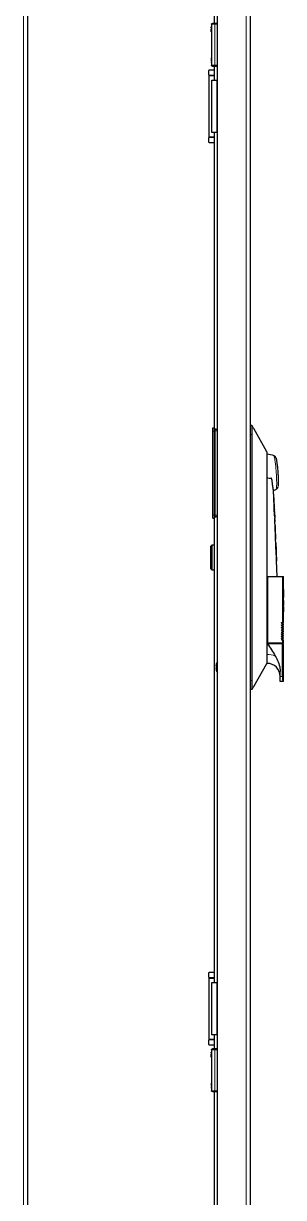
# Model space of a CAD drawing. Header units: millimetres. Extents: x -188 to 1345, y -1228 to 1043.
# Drawn here: x 379 to 537, y -513 to 203 of the extents above; entities that cross this region are included whole.
import ezdxf

# ---------------------------------------------------------------- set-up
doc = ezdxf.new("R2010")
doc.units = ezdxf.units.MM

msp = doc.modelspace()

# ---------------------------------------------------------------- linework, layer by layer
at = {"color": 8, "linetype": 'Continuous', "lineweight": 18}
for p, q in [((379.09, -1097.38), (379.09, 852.42)), ((514.67, -1099.98), (514.67, 855.02)), ((495.67, 202.52), (497.27, 202.52)), ((495.67, 177.52), (495.67, 202.52)), ((497.27, 177.52), (495.67, 177.52)), ((495.22, 171.22), (495.22, 171.52)), ((495.22, 168.52), (495.22, 171.22)), ((496.77, 136.52), (496.77, 168.52)), ((495.22, 133.82), (495.22, 136.52)), ((495.22, 133.52), (495.22, 133.82)), ((494.37, -45.48), (495.27, -45.48)), ((495.27, -45.48), (495.27, -43.48)), ((495.27, -96.48), (495.27, -45.48)), ((495.27, -45.48), (495.67, -45.48)), ((497.27, -45.28), (495.67, -45.28)), ((518.27, -47.48), (517.27, -47.48)), ((494.37, -96.48), (495.27, -96.48)), ((495.27, -96.48), (495.67, -96.48)), ((495.27, -98.48), (495.27, -96.48)), ((495.67, -96.68), (497.27, -96.68)), ((532.46, -106.5), (532.45, -106.5)), ((532.5, -107.48), (532.49, -107.48)), ((527.48, -133.98), (527.48, -174.48)), ((536.83, -161.98), (537.48, -161.98)), ((527.48, -181.51), (527.27, -181.51)), ((527.48, -186.98), (527.48, -181.51)), ((518.27, -197.48), (517.27, -197.48)), ((535.48, -194.98), (536.83, -194.98)), ((495.22, -378.78), (495.22, -378.48)), ((495.22, -381.48), (495.22, -378.78)), ((496.77, -413.48), (496.77, -381.48)), ((495.22, -416.18), (495.22, -413.48)), ((495.22, -416.48), (495.22, -416.18)), ((495.67, -447.48), (495.67, -422.48)), ((495.67, -422.48), (497.27, -422.48)), ((497.27, -447.48), (495.67, -447.48))]:
    msp.add_line(p, q, dxfattribs=at)
at = {"color": 7, "linetype": 'Continuous', "lineweight": 25}
for p, q in [((381.69, -1099.98), (381.69, 855.02)), ((497.27, -1099.98), (497.27, 855.02)), ((517.27, 852.42), (517.27, -44.98)), ((495.27, 711.52), (495.27, 203.02)), ((493.67, 202.52), (493.67, 177.52)), ((497.27, 203.02), (495.67, 203.02)), ((491.72, 174.02), (491.72, 172.02)), ((495.27, 174.52), (492.22, 174.52)), ((495.27, 177.02), (495.27, 168.52)), ((495.67, 177.02), (497.27, 177.02)), ((492.22, 171.52), (495.27, 171.52)), ((492.22, 171.52), (492.22, 171.22)), ((492.22, 133.82), (492.22, 171.22)), ((492.22, 171.22), (495.22, 171.22)), ((493.77, 136.52), (493.77, 168.52)), ((493.77, 168.52), (496.77, 168.52)), ((494.72, 171.52), (494.72, 171.22)), ((495.22, 171.22), (495.27, 171.22)), ((497.27, 168.52), (496.77, 168.52)), ((496.77, 136.52), (493.77, 136.52)), ((495.27, 136.52), (495.27, -43.48)), ((496.77, 136.52), (497.27, 136.52)), ((491.72, 133.02), (491.72, 131.02)), ((495.22, 133.82), (492.22, 133.82)), ((492.22, 133.82), (492.22, 133.52)), ((495.27, 133.52), (492.22, 133.52)), ((492.22, 130.52), (495.27, 130.52)), ((494.72, 133.82), (494.72, 133.52)), ((495.27, 133.82), (495.22, 133.82)), ((518.27, -41.98), (517.27, -41.98)), ((494.37, -45.48), (494.37, -43.48)), ((494.37, -43.48), (495.27, -43.48)), ((494.37, -96.48), (494.37, -45.48)), ((495.67, -43.88), (495.67, -45.48)), ((495.67, -44.28), (497.27, -44.28)), ((495.67, -45.48), (495.67, -96.48)), ((517.27, -44.98), (517.27, -47.48)), ((517.27, -47.48), (517.27, -197.48)), ((518.27, -47.48), (518.27, -197.48)), ((527.27, -57.98), (519.35, -43.89)), ((527.27, -57.98), (527.27, -63.45)), ((527.27, -63.45), (527.27, -70.98)), ((527.27, -70.98), (527.27, -173.98)), ((531.79, -90.65), (531.39, -81.46)), ((531.51, -84.68), (531.46, -84.3)), ((531.52, -84.68), (531.47, -84.3)), ((531.47, -84.3), (531.59, -87.46)), ((531.52, -84.97), (531.51, -84.68)), ((531.52, -84.68), (531.51, -84.68)), ((531.53, -84.97), (531.52, -84.68)), ((531.53, -84.97), (531.52, -84.97)), ((534.21, -79.04), (534.22, -78.86)), ((531.88, -92.74), (531.78, -90.65)), ((531.79, -90.66), (531.78, -90.66)), ((532.06, -96.65), (531.83, -92.85)), ((494.37, -98.48), (494.37, -96.48)), ((494.37, -98.48), (495.27, -98.48)), ((495.27, -98.48), (495.27, -381.48)), ((495.67, -96.48), (495.67, -98.08)), ((497.27, -97.68), (495.67, -97.68)), ((532.04, -96.25), (531.9, -93.15)), ((531.9, -94.55), (532.14, -98.54)), ((532.03, -96.25), (532.06, -96.65)), ((532.1, -97.91), (532.05, -96.65)), ((532.06, -96.65), (532.05, -96.65)), ((532.08, -98.54), (532.07, -98.54)), ((532.14, -98.54), (532.08, -98.54)), ((532.23, -100.76), (532.13, -98.54)), ((532.17, -100.76), (532.17, -100.75)), ((532.17, -100.76), (532.17, -100.76)), ((532.29, -102.02), (532.24, -100.76)), ((532.28, -102.03), (532.28, -102.02)), ((532.39, -104.48), (532.3, -102.34)), ((532.4, -104.48), (532.39, -104.48)), ((532.6, -109.03), (532.4, -104.45)), ((532.45, -106.5), (532.49, -107.48)), ((532.46, -106.5), (532.5, -107.48)), ((532.57, -109.03), (532.56, -109.03)), ((532.69, -111.4), (532.59, -109.03)), ((532.64, -111.4), (532.64, -111.4)), ((532.81, -113.86), (532.7, -111.39)), ((532.76, -113.1), (532.77, -113.1)), ((532.77, -113.1), (532.78, -113.1)), ((532.8, -113.63), (532.79, -113.48)), ((532.82, -114.03), (532.8, -113.75)), ((493.77, -114.98), (493.27, -115.48)), ((493.27, -122.48), (493.27, -115.48)), ((495.27, -114.98), (493.77, -114.98)), ((493.77, -114.98), (493.77, -122.48)), ((532.84, -115.33), (532.82, -115.33)), ((532.85, -115.33), (532.83, -115.33)), ((532.89, -115.8), (532.84, -114.55)), ((532.87, -116.12), (532.84, -115.33)), ((532.88, -116.12), (532.85, -115.33)), ((532.86, -116.12), (532.85, -116.12)), ((532.86, -116.12), (532.88, -116.12)), ((532.87, -115.3), (532.92, -116.4)), ((532.91, -116.11), (532.89, -115.8)), ((532.95, -117.01), (532.91, -116.21)), ((533, -118.24), (532.95, -117.01)), ((533.04, -119.05), (533.02, -118.77)), ((533.05, -119.3), (533.04, -119.16)), ((533.18, -122.36), (533.06, -119.69)), ((533.06, -119.77), (533.06, -119.77)), ((533.07, -119.77), (533.07, -119.77)), ((493.27, -129.48), (493.27, -122.48)), ((493.77, -122.48), (493.77, -129.98)), ((533.18, -123.83), (533.12, -122.38)), ((533.14, -122.37), (533.13, -122.37)), ((533.26, -124.48), (533.17, -122.36)), ((533.69, -133.98), (533.27, -124.48)), ((493.27, -129.48), (493.77, -129.98)), ((493.77, -129.98), (495.27, -129.98)), ((527.27, -133.98), (527.48, -133.98)), ((527.48, -133.98), (527.72, -133.98)), ((527.72, -133.98), (527.72, -174.48)), ((527.72, -133.98), (536.83, -133.98)), ((536.83, -133.98), (536.83, -161.98)), ((536.83, -133.98), (537.48, -133.98)), ((537.48, -138.98), (537.48, -133.98)), ((537.23, -138.98), (537.48, -138.98)), ((537.23, -138.98), (537.23, -148.74)), ((537.35, -140.93), (537.35, -146.79)), ((537.36, -140.93), (537.35, -140.93)), ((537.36, -140.93), (537.36, -146.79)), ((537.36, -140.93), (537.48, -140.93)), ((537.48, -141.91), (537.41, -141.91)), ((537.41, -141.91), (537.41, -146.79)), ((537.47, -140.93), (537.47, -138.98)), ((537.47, -143.86), (537.47, -141.91)), ((537.48, -141.91), (537.48, -140.93)), ((537.41, -148.74), (537.23, -148.74)), ((537.36, -146.79), (537.35, -146.79)), ((537.41, -146.79), (537.36, -146.79)), ((537.41, -148.74), (537.41, -151.67)), ((537.46, -143.86), (537.46, -146.79)), ((537.47, -143.86), (537.46, -143.86)), ((537.47, -146.79), (537.46, -146.79)), ((537.46, -148.74), (537.46, -149.72)), ((537.47, -148.74), (537.46, -148.74)), ((537.47, -149.72), (537.46, -149.72)), ((537.47, -143.86), (537.47, -146.79)), ((537.47, -143.86), (537.48, -143.86)), ((537.47, -148.74), (537.47, -146.79)), ((537.48, -146.79), (537.47, -146.79)), ((537.47, -148.74), (537.47, -149.72)), ((537.47, -148.74), (537.48, -148.74)), ((537.47, -151.67), (537.47, -149.72)), ((537.48, -149.72), (537.47, -149.72)), ((537.48, -146.79), (537.48, -143.86)), ((537.48, -149.72), (537.48, -148.74)), ((537.37, -152.54), (537.23, -152.54)), ((537.23, -152.54), (537.23, -155.51)), ((537.23, -155.51), (537.3, -155.51)), ((537.29, -153.04), (537.29, -153.84)), ((537.3, -153.04), (537.29, -153.04)), ((537.3, -153.84), (537.29, -153.84)), ((537.29, -154.33), (537.29, -155.51)), ((537.3, -154.33), (537.29, -154.33)), ((537.3, -153.04), (537.3, -153.84)), ((537.3, -153.04), (537.36, -153.04)), ((537.36, -153.84), (537.3, -153.84)), ((537.3, -154.33), (537.3, -155.51)), ((537.3, -154.33), (537.35, -154.33)), ((537.38, -155.51), (537.4, -155.51)), ((537.4, -154.07), (537.39, -154.07)), ((537.39, -155.51), (537.43, -155.51)), ((537.48, -151.67), (537.41, -151.67)), ((537.43, -153.38), (537.42, -153.38)), ((537.43, -154.72), (537.42, -154.72)), ((537.42, -155.08), (537.42, -155.09)), ((537.43, -155.08), (537.42, -155.08)), ((537.43, -155.09), (537.42, -155.09)), ((537.42, -155.42), (537.42, -155.51)), ((537.43, -155.42), (537.42, -155.42)), ((537.43, -155.08), (537.43, -155.09)), ((537.43, -155.42), (537.43, -155.51)), ((537.47, -152.54), (537.44, -155.51)), ((537.44, -155.51), (537.47, -155.51)), ((537.46, -154.41), (537.47, -153.14)), ((537.47, -154.41), (537.46, -154.41)), ((537.46, -155.51), (537.46, -154.9)), ((537.47, -154.9), (537.46, -154.9)), ((537.48, -152.54), (537.47, -152.54)), ((537.47, -154.41), (537.48, -153.14)), ((537.48, -153.14), (537.47, -153.14)), ((537.47, -154.9), (537.47, -154.08)), ((537.47, -154.41), (537.48, -154.41)), ((537.47, -154.9), (537.48, -154.9)), ((537.47, -155.51), (537.47, -154.9)), ((537.48, -152.54), (537.48, -151.67)), ((537.48, -153.17), (537.48, -152.54)), ((537.48, -153.14), (537.48, -154.41)), ((537.48, -161.98), (537.48, -154.9)), ((536.29, -162.08), (536.72, -162.08)), ((536.29, -163.48), (536.72, -163.48)), ((537.38, -162.08), (536.72, -162.08)), ((537.38, -163.48), (536.72, -163.48)), ((537.48, -163.38), (536.83, -163.38)), ((537.48, -163.38), (536.98, -162.08)), ((537.48, -164.78), (536.98, -163.48)), ((536.29, -164.88), (536.72, -164.88)), ((536.29, -166.28), (536.72, -166.28)), ((536.29, -167.68), (536.72, -167.68)), ((536.29, -169.08), (536.72, -169.08)), ((536.29, -170.48), (536.72, -170.48)), ((537.38, -164.88), (536.72, -164.88)), ((537.38, -166.28), (536.72, -166.28)), ((537.38, -167.68), (536.72, -167.68)), ((537.38, -169.08), (536.72, -169.08)), ((537.38, -170.48), (536.72, -170.48)), ((537.48, -164.78), (536.83, -164.78)), ((537.48, -166.18), (536.83, -166.18)), ((537.48, -167.58), (536.83, -167.58)), ((537.48, -168.98), (536.83, -168.98)), ((537.48, -170.38), (536.83, -170.38)), ((537.48, -166.18), (536.98, -164.88)), ((537.48, -167.58), (536.98, -166.28)), ((537.48, -168.98), (536.98, -167.68)), ((537.48, -170.38), (536.98, -169.08)), ((537.48, -171.78), (536.98, -170.48)), ((527.27, -173.98), (527.27, -174.98)), ((527.27, -174.48), (527.48, -174.48)), ((527.48, -174.98), (527.27, -174.98)), ((527.48, -174.48), (527.72, -174.48)), ((527.48, -174.98), (527.72, -174.98)), ((527.72, -174.48), (536.83, -174.48)), ((527.72, -174.98), (536.83, -174.98)), ((535.48, -174.98), (535.46, -174.48)), ((536.29, -171.88), (536.72, -171.88)), ((537.38, -171.88), (536.72, -171.88)), ((537.48, -171.78), (536.83, -171.78)), ((536.83, -173.18), (536.83, -174.48)), ((537.48, -173.18), (536.83, -173.18)), ((536.83, -174.48), (537.48, -174.48)), ((536.83, -194.98), (536.83, -174.98)), ((536.83, -174.98), (537.48, -174.98)), ((537.48, -173.18), (536.98, -171.88)), ((537.48, -174.48), (537.48, -173.18)), ((537.48, -197.98), (537.48, -174.98)), ((527.27, -181.51), (527.27, -186.98)), ((496.25, -188.7), (496.56, -188.78)), ((496.56, -189.88), (496.25, -189.96)), ((496.56, -187.33), (496.56, -187.41)), ((496.56, -188.78), (496.56, -189.88)), ((496.56, -191.25), (496.56, -191.33)), ((519.35, -201.06), (527.27, -186.98)), ((527.27, -186.98), (527.48, -186.98)), ((535.48, -194.98), (535.48, -191.89)), ((517.27, -197.48), (517.27, -199.98)), ((517.27, -199.98), (517.27, -1097.38)), ((537.2, -197.98), (535.48, -197.98)), ((537.48, -197.98), (537.2, -197.98)), ((518.27, -202.98), (517.27, -202.98)), ((491.72, -375.98), (491.72, -377.98)), ((495.27, -375.48), (492.22, -375.48)), ((492.22, -378.48), (495.27, -378.48)), ((492.22, -378.48), (492.22, -378.78)), ((492.22, -416.18), (492.22, -378.78)), ((492.22, -378.78), (495.22, -378.78)), ((494.72, -378.48), (494.72, -378.78)), ((495.22, -378.78), (495.27, -378.78)), ((493.77, -413.48), (493.77, -381.48)), ((493.77, -381.48), (496.77, -381.48)), ((497.27, -381.48), (496.77, -381.48)), ((496.77, -413.48), (493.77, -413.48)), ((495.27, -413.48), (495.27, -421.98)), ((496.77, -413.48), (497.27, -413.48)), ((491.72, -416.98), (491.72, -418.98)), ((495.22, -416.18), (492.22, -416.18)), ((492.22, -416.18), (492.22, -416.48)), ((495.27, -416.48), (492.22, -416.48)), ((492.22, -419.48), (495.27, -419.48)), ((494.72, -416.18), (494.72, -416.48)), ((495.27, -416.18), (495.22, -416.18)), ((497.27, -421.98), (495.67, -421.98)), ((493.67, -422.48), (493.67, -447.48)), ((495.27, -447.98), (495.27, -956.48)), ((495.67, -447.98), (497.27, -447.98))]:
    msp.add_line(p, q, dxfattribs=at)
at = {"color": 7, "linetype": 'Continuous', "lineweight": 25, "flags": 128}
for points in [[(531.83, -92.85), (531.87, -93.8), (531.9, -94.55)], [(532.08, -98.54), (532.13, -99.78), (532.17, -100.76)], [(532.45, -107.16), (532.56, -109.53), (532.64, -111.4)], [(532.49, -107.48), (532.53, -108.35), (532.56, -109.03)], [(532.5, -107.48), (532.54, -108.35), (532.57, -109.03)], [(532.84, -115.98), (533.03, -120.38), (533.18, -123.83)], [(533.13, -122.37), (532.97, -118.87), (532.85, -116.12)], [(533.14, -122.37), (532.98, -118.87), (532.86, -116.12)], [(537.39, -154.81), (537.39, -154.99), (537.39, -155.13)], [(537.42, -155.08), (537.42, -154.88), (537.42, -154.72)], [(537.43, -155.08), (537.43, -154.88), (537.43, -154.72)]]:
    msp.add_lwpolyline(points, dxfattribs=at)
at = {"color": 7, "linetype": 'Continuous', "lineweight": 25}
for centre, radius, start, end in [((492.22, 174.02), 0.5, 90, 180), ((492.22, 172.02), 0.5, 180, 270), ((492.22, 133.02), 0.5, 90, 180), ((492.22, 131.02), 0.5, 180, 270), ((495.27, -43.88), 0.4, 0, 90), ((527.27, -70.98), 11.4, 66.37549, 90), ((527.27, -70.98), 11.4, 291.36213, 301.71629), ((495.27, -98.08), 0.4, 270, 0), ((537.38, -161.98), 0.1, 270, 0), ((537.38, -163.38), 0.1, 270, 0), ((537.38, -164.78), 0.1, 270, 0), ((537.38, -166.18), 0.1, 270, 0), ((537.38, -167.58), 0.1, 270, 0), ((537.38, -168.98), 0.1, 270, 0), ((537.38, -170.38), 0.1, 270, 0), ((537.38, -171.78), 0.1, 270, 0), ((501.66, -189.32), 5.45, 159.42245, 173.41237), ((501.66, -189.33), 5.45, 186.58763, 200.57755), ((501.52, -189.33), 5.35, 142.60007, 158.09132), ((501.52, -189.33), 5.35, 201.90868, 217.39993), ((527.48, -194.98), 8, 0, 90), ((492.22, -375.98), 0.5, 90, 180), ((492.22, -377.98), 0.5, 180, 270), ((492.22, -416.98), 0.5, 90, 180), ((492.22, -418.98), 0.5, 180, 270)]:
    msp.add_arc(centre, radius, start, end, dxfattribs=at)
at = {"color": 8, "linetype": 'Continuous', "lineweight": 18}
msp.add_arc((527.63, -193.57), 12.07, 66.28954, 90.71323, dxfattribs=at)
at = {"color": 7, "linetype": 'Continuous', "lineweight": 25}
for points, knots in [([(493.37, 200.52), (493.37, 200.58), (493.37, 200.66), (493.37, 200.75), (493.37, 200.84), (493.37, 200.97), (493.37, 201), (493.37, 201.02)], [0, 0, 0, 0, 0.1246927, 0.1871822, 0.2497734, 0.5000394, 1, 1, 1, 1]), ([(493.37, 200.32), (493.37, 200.32), (493.37, 200.32), (493.37, 200.33), (493.37, 200.34), (493.37, 200.37), (493.37, 200.41), (493.37, 200.45), (493.37, 200.49), (493.37, 200.51), (493.37, 200.52)], [0, 0, 0, 0, 0.128825, 0.180169, 0.243397, 0.36986, 0.499864, 0.749649, 0.843476, 1, 1, 1, 1]), ([(493.37, 198.81), (493.37, 198.88), (493.37, 199.04), (493.37, 199.26), (493.37, 199.44), (493.37, 199.6), (493.37, 199.71), (493.37, 199.72), (493.37, 199.73)], [0, 0, 0, 0, 0.125049, 0.249886, 0.370856, 0.49982, 0.749609, 1, 1, 1, 1]), ([(493.37, 197.96), (493.37, 197.97), (493.37, 197.98), (493.37, 198.07), (493.37, 198.16), (493.37, 198.29), (493.37, 198.5), (493.37, 198.68), (493.37, 198.81)], [0, 0, 0, 0, 0.25007, 0.379181, 0.500499, 0.62417, 0.750842, 1, 1, 1, 1]), ([(493.37, 182.08), (493.37, 182.07), (493.37, 182.06), (493.37, 181.98), (493.37, 181.88), (493.37, 181.75), (493.37, 181.54), (493.37, 181.36), (493.37, 181.24)], [0, 0, 0, 0, 0.25007, 0.379559, 0.500499, 0.624556, 0.750843, 1, 1, 1, 1]), ([(493.37, 181.24), (493.37, 181.2), (493.37, 181.12), (493.37, 180.96), (493.37, 180.78), (493.37, 180.6), (493.37, 180.44), (493.37, 180.33), (493.37, 180.32), (493.37, 180.32)], [0, 0, 0, 0, 0.062637, 0.125278, 0.250072, 0.374841, 0.499994, 0.749696, 1, 1, 1, 1]), ([(493.37, 179.73), (493.37, 179.73), (493.37, 179.72), (493.37, 179.71), (493.37, 179.7), (493.37, 179.68), (493.37, 179.62), (493.37, 179.56), (493.37, 179.52)], [0, 0, 0, 0, 0.13107, 0.182437, 0.243796, 0.371388, 0.500442, 1, 1, 1, 1]), ([(493.37, 179.52), (493.37, 179.49), (493.37, 179.44), (493.37, 179.36), (493.37, 179.29), (493.37, 179.2), (493.37, 179.07), (493.37, 179.04), (493.37, 179.02)], [0, 0, 0, 0, 0.0626863, 0.1251726, 0.1876279, 0.2501847, 0.5003136, 1, 1, 1, 1]), ([(518.27, -41.98), (518.27, -42.04), (518.27, -42.16), (518.27, -43.11), (518.27, -44.51), (518.27, -46.05), (518.27, -47.07), (518.27, -47.48)], [0, 0, 0, 0, 0.214694, 0.429388, 0.644082, 0.858775, 1, 1, 1, 1]), ([(519.35, -43.9), (519.16, -43.59), (518.8, -43.01), (518.45, -42.31), (518.28, -41.98)], [0, 0, 0, 0, 0.5253232, 1, 1, 1, 1]), ([(532.9, -61.74), (532.88, -61.68), (532.82, -61.5), (532.64, -61.19), (532.33, -60.82), (532.02, -60.65), (531.85, -60.56)], [0, 0, 0, 0, 0.124152, 0.341643, 0.649974, 1, 1, 1, 1]), ([(532.98, -62.08), (532.97, -62.05), (532.96, -61.96), (533.05, -62.47), (533.25, -63.66), (533.59, -65.89), (533.9, -68.64), (534.14, -71.59), (534.25, -74.37), (534.27, -76.69), (534.24, -78.32), (534.21, -78.98), (534.21, -79.03), (534.21, -79.04)], [0, 0, 0, 0, 0.030403, 0.098769, 0.206023, 0.316924, 0.429796, 0.54227, 0.652144, 0.75822, 0.860909, 0.962167, 1, 1, 1, 1]), ([(531.37, -81.46), (531.37, -81.47), (531.38, -81.49), (531.13, -80.13), (530.81, -77.94), (530.52, -75.87), (530.45, -74.64), (530.21, -74.27), (530.14, -74.22), (530.08, -74.2), (529.95, -74.21), (529.51, -74.28), (528.58, -74.31), (527.77, -74.1), (527.29, -73.98)], [0, 0, 0, 0, 0.142088, 0.367463, 0.591561, 0.739426, 0.81331, 0.820191, 0.825612, 0.829303, 0.833042, 0.848757, 0.911877, 1, 1, 1, 1]), ([(531.62, -87.4), (531.6, -86.96), (531.56, -86.09), (531.54, -85.34), (531.53, -84.97)], [0, 0, 0, 0, 0.500963, 1, 1, 1, 1]), ([(533.27, -80.65), (533.35, -80.6), (533.57, -80.48), (533.82, -80.18), (534.03, -79.84), (534.13, -79.56), (534.17, -79.4), (534.18, -79.34)], [0, 0, 0, 0, 0.174702, 0.458342, 0.696381, 0.888501, 1, 1, 1, 1]), ([(531.59, -87.46), (531.62, -88.05), (531.67, -89.23), (531.76, -90.94), (531.84, -92.25), (531.89, -92.9), (531.9, -93.13), (531.9, -93.16), (531.9, -93.17)], [0, 0, 0, 0, 0.250282, 0.499393, 0.748791, 0.874699, 0.937286, 1, 1, 1, 1]), ([(531.79, -90.66), (531.79, -90.65), (531.79, -90.61), (531.78, -90.35), (531.75, -90), (531.72, -89.41), (531.67, -88.53), (531.63, -87.78), (531.62, -87.4)], [0, 0, 0, 0, 0.124416, 0.248357, 0.373982, 0.500169, 0.7494, 1, 1, 1, 1]), ([(532.29, -102.05), (532.29, -102.01), (532.29, -101.93), (532.29, -102.26), (532.3, -102.86), (532.32, -103.37), (532.32, -103.63)], [0, 0, 0, 0, 0.248736, 0.498686, 0.748107, 1, 1, 1, 1]), ([(532.32, -103.63), (532.33, -103.9), (532.35, -104.45), (532.39, -105.65), (532.43, -106.56), (532.45, -107.16)], [0, 0, 0, 0, 0.249362, 0.499672, 1, 1, 1, 1]), ([(532.39, -104.48), (532.39, -104.49), (532.39, -104.5), (532.39, -104.68), (532.39, -104.93), (532.4, -105.28), (532.42, -105.81), (532.44, -106.22), (532.45, -106.5)], [0, 0, 0, 0, 0.249432, 0.37514, 0.499356, 0.623458, 0.749245, 1, 1, 1, 1]), ([(532.4, -104.48), (532.4, -104.49), (532.4, -104.5), (532.4, -104.68), (532.4, -104.93), (532.41, -105.28), (532.43, -105.81), (532.45, -106.22), (532.46, -106.5)], [0, 0, 0, 0, 0.249432, 0.37514, 0.499356, 0.623458, 0.749245, 1, 1, 1, 1]), ([(532.79, -113.48), (532.79, -113.54), (532.8, -113.67), (532.81, -114.08), (532.83, -114.71), (532.86, -115.54), (532.89, -116.11), (532.9, -116.4)], [0, 0, 0, 0, 0.1246, 0.248977, 0.500405, 0.749333, 1, 1, 1, 1]), ([(532.91, -116.4), (532.89, -115.88), (532.86, -115.1), (532.82, -114.14), (532.81, -113.8), (532.8, -113.63)], [0, 0, 0, 0, 0.4989654, 0.749922, 1, 1, 1, 1]), ([(532.92, -116.4), (532.9, -115.98), (532.87, -115.34), (532.84, -114.55), (532.82, -114.2), (532.82, -114.03)], [0, 0, 0, 0, 0.50146, 0.750257, 1, 1, 1, 1]), ([(532.83, -115.33), (532.83, -115.34), (532.83, -115.36), (532.83, -115.51), (532.83, -115.69), (532.83, -115.85), (532.84, -115.94), (532.84, -115.98)], [0, 0, 0, 0, 0.249445, 0.498999, 0.74851, 0.873859, 1, 1, 1, 1]), ([(532.9, -116.4), (532.91, -116.68), (532.94, -117.24), (532.98, -118.06), (533.01, -118.68), (533.04, -119.1), (533.04, -119.23), (533.05, -119.3)], [0, 0, 0, 0, 0.248731, 0.497377, 0.750528, 0.875233, 1, 1, 1, 1]), ([(533.04, -119.16), (533.03, -118.99), (533.02, -118.64), (532.97, -117.69), (532.93, -116.92), (532.91, -116.4)], [0, 0, 0, 0, 0.249575, 0.500842, 1, 1, 1, 1]), ([(532.92, -116.4), (532.94, -116.78), (532.96, -117.25), (532.98, -117.68), (532.98, -117.76)], [0, 0, 0, 0, 0.802786, 1, 1, 1, 1]), ([(533.02, -118.77), (533.02, -118.6), (533, -118.25), (532.97, -117.45), (532.94, -116.82), (532.92, -116.4)], [0, 0, 0, 0, 0.2508953, 0.500775, 1, 1, 1, 1]), ([(533.05, -119.34), (533.05, -119.4), (533.06, -119.59), (533.06, -119.7), (533.07, -119.77)], [0, 0, 0, 0, 0.334971, 1, 1, 1, 1]), ([(533.18, -123.83), (533.18, -123.87), (533.19, -123.96), (533.2, -124.12), (533.21, -124.3), (533.22, -124.45), (533.23, -124.47), (533.23, -124.48)], [0, 0, 0, 0, 0.125388, 0.250591, 0.500192, 0.749805, 1, 1, 1, 1]), ([(537.35, -154.33), (537.36, -154.33), (537.37, -154.34), (537.38, -154.4), (537.38, -154.46), (537.39, -154.57), (537.39, -154.69), (537.39, -154.78), (537.39, -154.81)], [0, 0, 0, 0, 0.362307, 0.499762, 0.603895, 0.707751, 0.888159, 1, 1, 1, 1]), ([(537.42, -153.38), (537.42, -153.3), (537.42, -153.15), (537.42, -152.93), (537.41, -152.77), (537.39, -152.56), (537.37, -152.55), (537.36, -152.54)], [0, 0, 0, 0, 0.125885, 0.250002, 0.375256, 0.501237, 1, 1, 1, 1]), ([(537.36, -153.04), (537.37, -153.04), (537.38, -153.05), (537.39, -153.15), (537.39, -153.24), (537.39, -153.34), (537.39, -153.41), (537.39, -153.44)], [0, 0, 0, 0, 0.464779, 0.639498, 0.766783, 0.894486, 1, 1, 1, 1]), ([(537.39, -153.44), (537.39, -153.48), (537.39, -153.56), (537.39, -153.66), (537.39, -153.74), (537.38, -153.83), (537.37, -153.83), (537.36, -153.84)], [0, 0, 0, 0, 0.144848, 0.259554, 0.374146, 0.548842, 1, 1, 1, 1]), ([(537.43, -153.38), (537.43, -153.28), (537.43, -153.12), (537.42, -152.91), (537.42, -152.74), (537.4, -152.56), (537.38, -152.55), (537.37, -152.54)], [0, 0, 0, 0, 0.149141, 0.264134, 0.378852, 0.560232, 1, 1, 1, 1]), ([(537.39, -154.07), (537.4, -154.05), (537.41, -154), (537.41, -153.88), (537.42, -153.75), (537.42, -153.59), (537.42, -153.46), (537.42, -153.38)], [0, 0, 0, 0, 0.249783, 0.499064, 0.624235, 0.749653, 1, 1, 1, 1]), ([(537.42, -154.72), (537.42, -154.64), (537.41, -154.53), (537.41, -154.38), (537.41, -154.28), (537.41, -154.2), (537.4, -154.12), (537.4, -154.09), (537.39, -154.07)], [0, 0, 0, 0, 0.250367, 0.375745, 0.500635, 0.625633, 0.750126, 1, 1, 1, 1]), ([(537.39, -155.13), (537.39, -155.16), (537.39, -155.23), (537.39, -155.36), (537.39, -155.45), (537.39, -155.5), (537.39, -155.51)], [0, 0, 0, 0, 0.2561394, 0.5126978, 0.9190221, 1, 1, 1, 1]), ([(537.4, -154.07), (537.41, -154.04), (537.42, -153.99), (537.42, -153.82), (537.43, -153.63), (537.43, -153.47), (537.43, -153.39), (537.43, -153.38)], [0, 0, 0, 0, 0.331473, 0.546481, 0.762526, 0.960277, 1, 1, 1, 1]), ([(537.43, -154.72), (537.43, -154.62), (537.42, -154.46), (537.42, -154.26), (537.41, -154.14), (537.41, -154.1), (537.4, -154.07)], [0, 0, 0, 0, 0.336422, 0.52346, 0.710673, 1, 1, 1, 1]), ([(537.42, -155.42), (537.42, -155.41), (537.42, -155.4), (537.42, -155.36), (537.42, -155.25), (537.42, -155.16), (537.42, -155.09)], [0, 0, 0, 0, 0.1253633, 0.2500316, 0.4996752, 1, 1, 1, 1]), ([(537.43, -155.42), (537.43, -155.41), (537.43, -155.38), (537.43, -155.3), (537.43, -155.2), (537.43, -155.12), (537.43, -155.09)], [0, 0, 0, 0, 0.20263, 0.420406, 0.728008, 1, 1, 1, 1]), ([(536.82, -163.38), (536.73, -163.16), (536.6, -162.84), (536.42, -162.4), (536.33, -162.19), (536.29, -162.08)], [0, 0, 0, 0, 0.499993, 0.749996, 1, 1, 1, 1]), ([(536.82, -164.78), (536.73, -164.56), (536.6, -164.24), (536.42, -163.8), (536.33, -163.59), (536.29, -163.48)], [0, 0, 0, 0, 0.499993, 0.749996, 1, 1, 1, 1]), ([(536.72, -162.08), (536.73, -162.08), (536.76, -162.07), (536.8, -162.05), (536.82, -162.02), (536.82, -162), (536.83, -161.98), (536.83, -161.98)], [0, 0, 0, 0, 0.295691, 0.568687, 0.759853, 0.951912, 1, 1, 1, 1]), ([(536.72, -163.48), (536.73, -163.48), (536.76, -163.47), (536.8, -163.45), (536.82, -163.42), (536.82, -163.4), (536.83, -163.38), (536.83, -163.38)], [0, 0, 0, 0, 0.295691, 0.568687, 0.759853, 0.951912, 1, 1, 1, 1]), ([(536.82, -166.18), (536.73, -165.96), (536.6, -165.64), (536.42, -165.2), (536.33, -164.99), (536.29, -164.88)], [0, 0, 0, 0, 0.499993, 0.749996, 1, 1, 1, 1]), ([(536.82, -167.58), (536.73, -167.36), (536.6, -167.04), (536.42, -166.6), (536.33, -166.39), (536.29, -166.28)], [0, 0, 0, 0, 0.499993, 0.749996, 1, 1, 1, 1]), ([(536.82, -168.98), (536.73, -168.76), (536.6, -168.44), (536.42, -168), (536.33, -167.79), (536.29, -167.68)], [0, 0, 0, 0, 0.4999933, 0.7499958, 1, 1, 1, 1]), ([(536.82, -170.38), (536.73, -170.16), (536.6, -169.84), (536.42, -169.4), (536.33, -169.19), (536.29, -169.08)], [0, 0, 0, 0, 0.499993, 0.749996, 1, 1, 1, 1]), ([(536.82, -171.78), (536.73, -171.56), (536.6, -171.24), (536.42, -170.8), (536.33, -170.59), (536.29, -170.48)], [0, 0, 0, 0, 0.499993, 0.749996, 1, 1, 1, 1]), ([(536.72, -164.88), (536.73, -164.88), (536.76, -164.87), (536.8, -164.85), (536.82, -164.82), (536.82, -164.8), (536.83, -164.78), (536.83, -164.78)], [0, 0, 0, 0, 0.2956914, 0.5686867, 0.7598531, 0.9519121, 1, 1, 1, 1]), ([(536.72, -166.28), (536.73, -166.28), (536.76, -166.27), (536.8, -166.25), (536.82, -166.22), (536.82, -166.2), (536.83, -166.18), (536.83, -166.18)], [0, 0, 0, 0, 0.2956914, 0.5686867, 0.7598531, 0.9519121, 1, 1, 1, 1]), ([(536.72, -167.68), (536.73, -167.68), (536.76, -167.67), (536.8, -167.65), (536.82, -167.62), (536.82, -167.6), (536.83, -167.58), (536.83, -167.58)], [0, 0, 0, 0, 0.295691, 0.568687, 0.759853, 0.951912, 1, 1, 1, 1]), ([(536.72, -169.08), (536.73, -169.08), (536.76, -169.07), (536.8, -169.05), (536.82, -169.02), (536.82, -169), (536.83, -168.98), (536.83, -168.98)], [0, 0, 0, 0, 0.295691, 0.568687, 0.759853, 0.951912, 1, 1, 1, 1]), ([(536.72, -170.48), (536.73, -170.48), (536.76, -170.47), (536.8, -170.45), (536.82, -170.42), (536.82, -170.4), (536.83, -170.38), (536.83, -170.38)], [0, 0, 0, 0, 0.295691, 0.568687, 0.759853, 0.951912, 1, 1, 1, 1]), ([(527.27, -174.98), (527.27, -176.11), (527.27, -178.45), (527.27, -180.47), (527.27, -181.51)], [0, 0, 0, 0, 0.484389, 1, 1, 1, 1]), ([(527.72, -174.98), (528.54, -176.22), (530.19, -178.71), (531.72, -181.26), (532.48, -182.53)], [0, 0, 0, 0, 0.499713, 1, 1, 1, 1]), ([(536.82, -173.18), (536.73, -172.96), (536.6, -172.64), (536.42, -172.2), (536.33, -171.99), (536.29, -171.88)], [0, 0, 0, 0, 0.499993, 0.749996, 1, 1, 1, 1]), ([(536.72, -171.88), (536.73, -171.88), (536.76, -171.87), (536.8, -171.85), (536.82, -171.82), (536.82, -171.8), (536.83, -171.78), (536.83, -171.78)], [0, 0, 0, 0, 0.295691, 0.568687, 0.759853, 0.951912, 1, 1, 1, 1]), ([(532.48, -182.53), (533.09, -183.7), (534.33, -186.07), (535.34, -189.27), (535.45, -191.27), (535.48, -191.89)], [0, 0, 0, 0, 0.401015, 0.812371, 1, 1, 1, 1]), ([(518.27, -197.48), (518.27, -198.1), (518.27, -199.33), (518.27, -200.98), (518.27, -202.23), (518.27, -202.89), (518.27, -202.95), (518.27, -202.98)], [0, 0, 0, 0, 0.21469, 0.42938, 0.644073, 0.858767, 1, 1, 1, 1]), ([(535.48, -197.98), (535.48, -197.94), (535.48, -197.87), (535.48, -197.26), (535.48, -196.39), (535.48, -195.57), (535.48, -195.11), (535.48, -194.98)], [0, 0, 0, 0, 0.244194, 0.488981, 0.716656, 0.923156, 1, 1, 1, 1]), ([(536.83, -194.98), (536.83, -195.28), (536.84, -195.87), (536.9, -196.66), (536.98, -197.33), (537.08, -197.82), (537.16, -197.97), (537.2, -197.98), (537.2, -197.98)], [0, 0, 0, 0, 0.169896, 0.33938, 0.519039, 0.726848, 0.970472, 1, 1, 1, 1]), ([(518.28, -202.98), (518.45, -202.65), (518.8, -201.95), (519.16, -201.37), (519.35, -201.07)], [0, 0, 0, 0, 0.47459, 1, 1, 1, 1]), ([(493.37, -424.48), (493.37, -424.42), (493.37, -424.34), (493.37, -424.25), (493.37, -424.16), (493.37, -424.03), (493.37, -424), (493.37, -423.98)], [0, 0, 0, 0, 0.1246927, 0.1871822, 0.2497734, 0.5000394, 1, 1, 1, 1]), ([(493.37, -424.68), (493.37, -424.68), (493.37, -424.68), (493.37, -424.67), (493.37, -424.66), (493.37, -424.63), (493.37, -424.59), (493.37, -424.55), (493.37, -424.51), (493.37, -424.49), (493.37, -424.48)], [0, 0, 0, 0, 0.128825, 0.180169, 0.243397, 0.36986, 0.499864, 0.749649, 0.843476, 1, 1, 1, 1]), ([(493.37, -426.19), (493.37, -426.12), (493.37, -425.96), (493.37, -425.74), (493.37, -425.56), (493.37, -425.4), (493.37, -425.29), (493.37, -425.28), (493.37, -425.27)], [0, 0, 0, 0, 0.125049, 0.249886, 0.370856, 0.49982, 0.749609, 1, 1, 1, 1]), ([(493.37, -427.04), (493.37, -427.03), (493.37, -427.02), (493.37, -426.93), (493.37, -426.84), (493.37, -426.71), (493.37, -426.5), (493.37, -426.32), (493.37, -426.19)], [0, 0, 0, 0, 0.25007, 0.379181, 0.500499, 0.62417, 0.750842, 1, 1, 1, 1]), ([(493.37, -442.92), (493.37, -442.93), (493.37, -442.94), (493.37, -443.02), (493.37, -443.12), (493.37, -443.25), (493.37, -443.46), (493.37, -443.64), (493.37, -443.76)], [0, 0, 0, 0, 0.25007, 0.379559, 0.500499, 0.624556, 0.750843, 1, 1, 1, 1]), ([(493.37, -443.76), (493.37, -443.8), (493.37, -443.88), (493.37, -444.04), (493.37, -444.22), (493.37, -444.4), (493.37, -444.56), (493.37, -444.67), (493.37, -444.68), (493.37, -444.68)], [0, 0, 0, 0, 0.062637, 0.125278, 0.250072, 0.374841, 0.499994, 0.749696, 1, 1, 1, 1]), ([(493.37, -445.27), (493.37, -445.27), (493.37, -445.28), (493.37, -445.29), (493.37, -445.3), (493.37, -445.32), (493.37, -445.38), (493.37, -445.44), (493.37, -445.48)], [0, 0, 0, 0, 0.13107, 0.182437, 0.243796, 0.371388, 0.500442, 1, 1, 1, 1]), ([(493.37, -445.48), (493.37, -445.51), (493.37, -445.56), (493.37, -445.64), (493.37, -445.71), (493.37, -445.8), (493.37, -445.93), (493.37, -445.96), (493.37, -445.98)], [0, 0, 0, 0, 0.0626863, 0.1251726, 0.1876279, 0.2501847, 0.5003136, 1, 1, 1, 1])]:
    msp.add_open_spline(points, degree=3, knots=knots, dxfattribs=at)
for points in [[(493.67, 202.52), (493.68, 202.59), (493.69, 202.72), (493.81, 202.88), (493.98, 203), (494.11, 203.01), (494.17, 203.02)], [(495.67, 203.02), (495.48, 203.02), (495.08, 203.02), (494.59, 203.02), (494.24, 203.02), (494.19, 203.02), (494.17, 203.02)], [(494.17, 177.02), (494.11, 177.03), (493.98, 177.04), (493.81, 177.16), (493.69, 177.32), (493.68, 177.46), (493.67, 177.52)], [(494.17, 177.02), (494.19, 177.02), (494.24, 177.02), (494.59, 177.02), (495.08, 177.02), (495.48, 177.02), (495.67, 177.02)], [(493.67, -422.48), (493.68, -422.41), (493.69, -422.28), (493.81, -422.12), (493.98, -422), (494.11, -421.99), (494.17, -421.98)], [(495.67, -421.98), (495.48, -421.98), (495.08, -421.98), (494.59, -421.98), (494.24, -421.98), (494.19, -421.98), (494.17, -421.98)], [(494.17, -447.98), (494.11, -447.97), (493.98, -447.96), (493.81, -447.84), (493.69, -447.68), (493.68, -447.54), (493.67, -447.48)], [(494.17, -447.98), (494.19, -447.98), (494.24, -447.98), (494.59, -447.98), (495.08, -447.98), (495.48, -447.98), (495.67, -447.98)]]:
    msp.add_open_spline(points, degree=3, dxfattribs=at)
at = {"color": 8, "linetype": 'Continuous', "lineweight": 18}
for points in [[(495.67, 202.52), (495.41, 202.52), (494.89, 202.52), (494.23, 202.52), (493.76, 202.52), (493.7, 202.52), (493.67, 202.52)], [(495.67, 203.02), (495.67, 203.01), (495.67, 203), (495.67, 202.88), (495.67, 202.72), (495.67, 202.59), (495.67, 202.52)], [(493.67, 177.52), (493.7, 177.52), (493.76, 177.52), (494.23, 177.52), (494.89, 177.52), (495.41, 177.52), (495.67, 177.52)], [(495.67, 177.52), (495.67, 177.46), (495.67, 177.32), (495.67, 177.16), (495.67, 177.04), (495.67, 177.03), (495.67, 177.02)], [(495.67, -421.98), (495.67, -421.99), (495.67, -422), (495.67, -422.12), (495.67, -422.28), (495.67, -422.41), (495.67, -422.48)], [(495.67, -422.48), (495.41, -422.48), (494.89, -422.48), (494.23, -422.48), (493.76, -422.48), (493.7, -422.48), (493.67, -422.48)], [(493.67, -447.48), (493.7, -447.48), (493.76, -447.48), (494.23, -447.48), (494.89, -447.48), (495.41, -447.48), (495.67, -447.48)], [(495.67, -447.48), (495.67, -447.54), (495.67, -447.68), (495.67, -447.84), (495.67, -447.96), (495.67, -447.97), (495.67, -447.98)]]:
    msp.add_open_spline(points, degree=3, dxfattribs=at)
for points, knots in [([(533.27, -80.68), (533.27, -80.66), (533.27, -80.6), (533.29, -79.83), (533.33, -77.91), (533.31, -75.16), (533.17, -71.87), (532.9, -68.37), (532.52, -65.11), (532.13, -62.47), (531.89, -61.07), (531.78, -60.48), (531.8, -60.59), (531.8, -60.62)], [0, 0, 0, 0, 0.038287, 0.14055, 0.24357, 0.349125, 0.457771, 0.568766, 0.680522, 0.791151, 0.899049, 0.96816, 1, 1, 1, 1]), ([(527.48, -181.51), (527.48, -181.51), (527.48, -181.42), (527.48, -180.83), (527.48, -179.68), (527.48, -177.98), (527.48, -176.39), (527.48, -175.38), (527.48, -174.98)], [0, 0, 0, 0, 0.000009, 0.046134, 0.306129, 0.566528, 0.826701, 1, 1, 1, 1])]:
    msp.add_open_spline(points, degree=3, knots=knots, dxfattribs=at)

doc.saveas('drawing.dxf')
